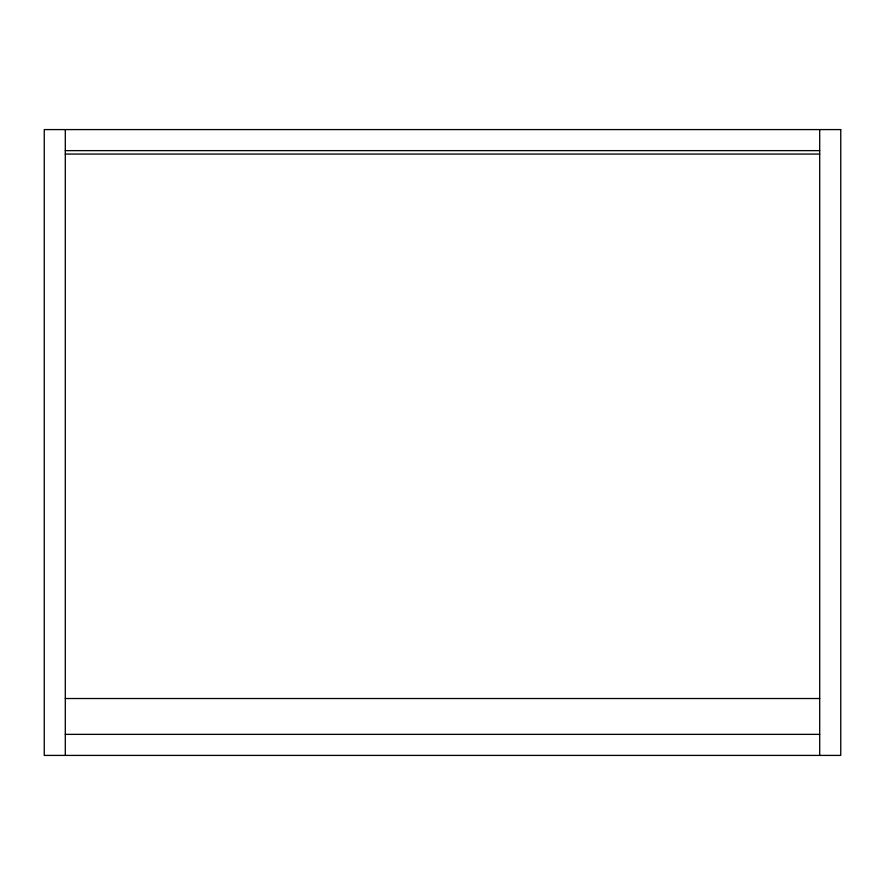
<?xml version="1.0" encoding="UTF-8"?>
<svg xmlns="http://www.w3.org/2000/svg" width="885" height="885" viewBox="0 0 885 885"><rect width="100%" height="100%" fill="white"/><g stroke="black" fill="none" stroke-linecap="round" stroke-linejoin="round"><path stroke-width="1.33" d="M65.302 150.638L819.698 150.638M65.302 154.056L819.698 154.056M65.302 698.519L819.698 698.519M65.302 734.362L819.698 734.362M819.698 129.586L819.698 755.414M65.302 129.586L65.302 755.414M840.75 129.586L44.25 129.586L44.25 755.414L840.75 755.414L840.75 129.586"/></g></svg>
